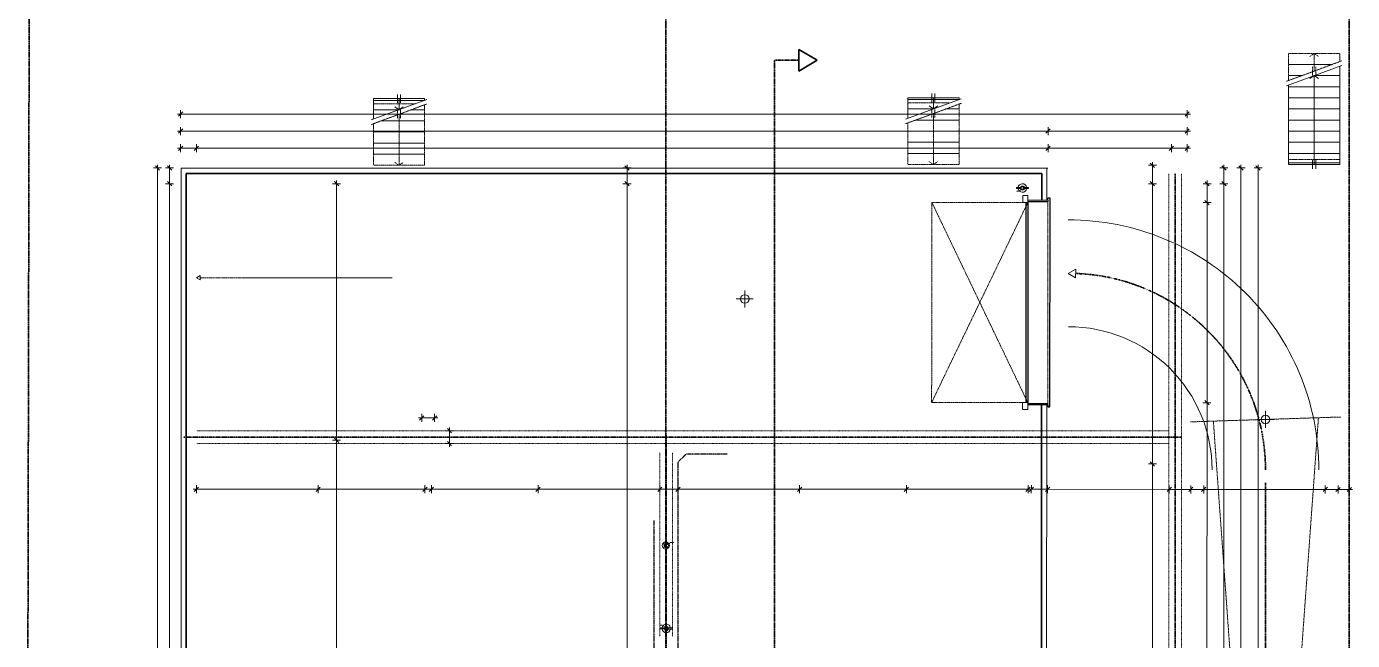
# Model space of a CAD drawing. Header units: metres. Extents: x 217015 to 311256, y -798315 to -742080.
# Drawn here: x 218374 to 249420, y -775934 to -761576 of the extents above; entities that cross this region are included whole.
import ezdxf

# ---------------------------------------------------------------- set-up
doc = ezdxf.new("R2010")
doc.units = ezdxf.units.M
for name, pattern in [('Axe', [0.5, 0.25, -0.25]), ('Dashed', [0.5, 0.25, -0.25]), ('Egouttage copie', [0.5, 0.25, -0.25]), ('pointillés', [0.5, 0.25, -0.25]), ('Points tirets', [0.5, 0.25, -0.25]), ('Points tirets petits', [0.5, 0.25, -0.25]), ('Tirets', [0.5, 0.25, -0.25]), ('Tirets petits', [0.35, 0.15, -0.2]), ('Traits', [0.5, 0.25, -0.25])]:
    doc.linetypes.add(name, pattern=pattern)
for name, color, linetype in [('-1._-1. Sous-sol_2_Equip _ incendie', 7, 'Continuous'), ('-1._-1. Sous-sol_2_Equip _ égouttage', 7, 'Continuous'), ('-1._-1. Sous-sol_2_Etiquettes', 7, 'Continuous'), ('-1._-1. Sous-sol_2_Lignes', 7, 'Continuous'), ('-1._-1. Sous-sol_2_STABILITE', 7, 'Continuous'), ('cotations', 7, 'Continuous'), ('escaliers', 7, 'Continuous'), ('mur porteur', 7, 'Continuous'), ('portes', 7, 'Continuous'), ('sous-sol', 7, 'Continuous')]:
    doc.layers.add(name, color=color, linetype=linetype)

msp = doc.modelspace()

# ---------------------------------------------------------------- linework, layer by layer
at = {"layer": '-1._-1. Sous-sol_2_Equip _ incendie', "color": 251, "linetype": 'Continuous', "lineweight": 18}
for p, q in [((241666, -765340), (241563, -765340)), ((241563, -765364), (241666, -765364)), ((241716, -765327), (241666, -765327)), ((241666, -765327), (241666, -765377)), ((241666, -765377), (241716, -765377)), ((241716, -765377), (241716, -765327)), ((241831, -765337), (241716, -765337)), ((241716, -765337), (241716, -765367)), ((241716, -765367), (241831, -765367)), ((241831, -765367), (241831, -765337)), ((233225, -775640), (233328, -775640)), ((233328, -775664), (233225, -775664)), ((233328, -775677), (233328, -775627)), ((233328, -775627), (233378, -775627)), ((233378, -775677), (233328, -775677)), ((233378, -775627), (233378, -775677)), ((233378, -775667), (233378, -775637)), ((233378, -775637), (233493, -775637)), ((233493, -775667), (233378, -775667)), ((233493, -775637), (233493, -775667))]:
    msp.add_line(p, q, dxfattribs=at)
for centre, radius, start, end in [((241691, -765352), 100, 8.6269, 173.1079), ((241563, -765352), 12, 90, 270), ((241691, -765352), 100, 186.8921, 351.3731), ((233225, -775652), 12, 90, 270), ((233353, -775652), 100, 8.6269, 173.1079), ((233353, -775652), 100, 186.8921, 351.3731)]:
    msp.add_arc(centre, radius, start, end, dxfattribs=at)
at = {"layer": '-1._-1. Sous-sol_2_Equip _ égouttage', "color": 7, "linetype": 'Tirets petits', "lineweight": 18}
for p, q in [((245117, -765012), (245117, -771330)), ((245417, -765012), (245417, -771330)), ((222353, -771030), (245117, -771030)), ((222353, -771330), (245117, -771330)), ((245117, -771330), (245117, -777452)), ((245417, -771330), (245417, -777452)), ((233203, -771542), (233203, -775842)), ((233503, -775842), (233503, -771542))]:
    msp.add_line(p, q, dxfattribs=at)
at = {"layer": '-1._-1. Sous-sol_2_Equip _ égouttage', "color": 7, "linetype": 'Continuous', "lineweight": 18}
for p, q in [((242766, -767349), (242941, -767252)), ((242766, -767349), (242938, -767452)), ((242941, -767252), (242938, -767452))]:
    msp.add_line(p, q, dxfattribs=at)
at = {"layer": '-1._-1. Sous-sol_2_Equip _ égouttage', "color": 8, "linetype": 'Tirets', "lineweight": 18}
for p, q in [((245628, -770822), (249142, -770708)), ((246163, -770805), (247391, -787781)), ((247391, -787781), (248623, -770725))]:
    msp.add_line(p, q, dxfattribs=at)
at = {"layer": '-1._-1. Sous-sol_2_Equip _ égouttage', "color": 251, "linetype": 'Egouttage copie', "lineweight": 30}
for p, q in [((233816, -771576), (233627, -771765)), ((233627, -771765), (233627, -777396)), ((234776, -771576), (233816, -771576)), ((233065, -773132), (233065, -785959))]:
    msp.add_line(p, q, dxfattribs=at)
at = {"layer": '-1._-1. Sous-sol_2_Equip _ égouttage', "color": 7, "linetype": 'Tirets', "lineweight": 35}
msp.add_line((247384, -772247), (247391, -787781), dxfattribs=at)
at = {"layer": '-1._-1. Sous-sol_2_Equip _ égouttage', "color": 250, "linetype": 'Continuous', "lineweight": 18}
for radius in [5850, 3350]:
    msp.add_arc((242784, -771949), radius, 0.0248, 90.2238, dxfattribs=at)
at = {"layer": '-1._-1. Sous-sol_2_Equip _ égouttage', "color": 7, "linetype": 'pointillés', "lineweight": 35}
msp.add_arc((242784, -771949), 4600, 0.0248, 88.0663, dxfattribs=at)
at = {"layer": '-1._-1. Sous-sol_2_Etiquettes', "color": 253, "linetype": 'Dashed', "lineweight": 13}
for p, q in [((241616, -765430), (241552, -765430)), ((241658, -765388), (241616, -765430)), ((233394, -773682), (233455, -773640)), ((233455, -773640), (233540, -773640)), ((233278, -775575), (233214, -775575)), ((233320, -775617), (233278, -775575))]:
    msp.add_line(p, q, dxfattribs=at)
at = {"layer": '-1._-1. Sous-sol_2_Etiquettes', "color": 7, "linetype": 'Continuous', "lineweight": 18}
for p, q in [((222353, -767450), (222440, -767400)), ((222353, -767450), (222440, -767500)), ((222440, -767400), (222440, -767500)), ((223450, -767450), (226935, -767450))]:
    msp.add_line(p, q, dxfattribs=at)
at = {"layer": '-1._-1. Sous-sol_2_Etiquettes', "color": 7, "linetype": 'Dashed', "lineweight": 18}
for p, q in [((222440, -767450), (222842, -767450)), ((222842, -767450), (223450, -767450))]:
    msp.add_line(p, q, dxfattribs=at)
at = {"layer": '-1._-1. Sous-sol_2_Etiquettes', "color": 7, "linetype": 'Continuous', "lineweight": 18}
for centre in [(241693, -765352), (233353, -773711), (233355, -775652)]:
    msp.add_circle(centre, 50, dxfattribs=at)
at = {"layer": '-1._-1. Sous-sol_2_Lignes', "color": 7, "linetype": 'Continuous', "lineweight": 35}
for p, q in [((236455, -762616), (236455, -762116)), ((236888, -762366), (236455, -762116)), ((236888, -762366), (236455, -762616))]:
    msp.add_line(p, q, dxfattribs=at)
at = {"layer": '-1._-1. Sous-sol_2_Lignes', "color": 7, "linetype": 'Axe', "lineweight": 35}
for p, q in [((235888, -789866), (235888, -762366)), ((235888, -762366), (236455, -762366))]:
    msp.add_line(p, q, dxfattribs=at)
at = {"layer": '-1._-1. Sous-sol_2_Lignes', "color": 7, "linetype": 'Continuous', "lineweight": 18}
for p, q in [((233401, -773655), (233281, -773775)), ((233281, -773655), (233401, -773775))]:
    msp.add_line(p, q, dxfattribs=at)
msp.add_circle((233341, -773715), 84.6, dxfattribs=at)
at = {"layer": '-1._-1. Sous-sol_2_STABILITE', "color": 7, "linetype": 'Points tirets', "lineweight": 35}
for p, q in [((245267, -777692), (245267, -765012)), ((222053, -771180), (245417, -771180)), ((233353, -777538), (233353, -771132))]:
    msp.add_line(p, q, dxfattribs=at)
at = {"layer": 'cotations', "color": 251, "linetype": 'Continuous', "lineweight": 18}
for p, q in [((221908, -763622), (221983, -763622)), ((222033, -763572), (221933, -763672)), ((221983, -763716), (221983, -763529)), ((221983, -763622), (245550, -763622)), ((245500, -763672), (245600, -763572)), ((245550, -763716), (245550, -763529)), ((245550, -763622), (245625, -763622)), ((221908, -764022), (221983, -764022)), ((222033, -763972), (221933, -764072)), ((221983, -764116), (221983, -763929)), ((221983, -764022), (242292, -764022)), ((242342, -763972), (242242, -764072)), ((242292, -764116), (242292, -763929)), ((242292, -764022), (245550, -764022)), ((245500, -764072), (245600, -763972)), ((245550, -764116), (245550, -763929)), ((245550, -764022), (245625, -764022)), ((221983, -764516), (221983, -764329)), ((222353, -764516), (222353, -764329)), ((242292, -764516), (242292, -764329)), ((245180, -764516), (245180, -764329)), ((245550, -764516), (245550, -764329)), ((221908, -764422), (221983, -764422)), ((222033, -764372), (221933, -764472)), ((221983, -764422), (222353, -764422)), ((222403, -764372), (222303, -764472)), ((222353, -764422), (242292, -764422)), ((242342, -764372), (242242, -764472)), ((242292, -764422), (245180, -764422)), ((245230, -764372), (245130, -764472)), ((245180, -764422), (245550, -764422)), ((245500, -764472), (245600, -764372)), ((245550, -764422), (245625, -764422)), ((221534, -764882), (221347, -764882)), ((221491, -764932), (221391, -764832)), ((221441, -764882), (221441, -764807)), ((221441, -785740), (221441, -764882)), ((221817, -764882), (221630, -764882)), ((221773, -764932), (221673, -764832)), ((221723, -764882), (221723, -764807)), ((221723, -765252), (221723, -764882)), ((232528, -764882), (232340, -764882)), ((232484, -764932), (232384, -764832)), ((232434, -764882), (232434, -764807)), ((232434, -765252), (232434, -764882)), ((244831, -764822), (244643, -764822)), ((244787, -764872), (244687, -764772)), ((244737, -764822), (244737, -764747)), ((244737, -765252), (244737, -764822)), ((246504, -764882), (246316, -764882)), ((246460, -764932), (246360, -764832)), ((246410, -764882), (246410, -764807)), ((246410, -765252), (246410, -764882)), ((246904, -764882), (246716, -764882)), ((246860, -764932), (246760, -764832)), ((246810, -764882), (246810, -764807)), ((246810, -777307), (246810, -764882)), ((247304, -764882), (247116, -764882)), ((247260, -764932), (247160, -764832)), ((247210, -764882), (247210, -764807)), ((247210, -787632), (247210, -764882)), ((221817, -765252), (221630, -765252)), ((221673, -765202), (221773, -765302)), ((221723, -777452), (221723, -765252)), ((225727, -765252), (225540, -765252)), ((225684, -765302), (225584, -765202)), ((225634, -765252), (225634, -765177)), ((225634, -771252), (225634, -765252)), ((232528, -765252), (232340, -765252)), ((232384, -765202), (232484, -765302)), ((232434, -777452), (232434, -765252)), ((244831, -765252), (244643, -765252)), ((244687, -765202), (244787, -765302)), ((244737, -771807), (244737, -765252)), ((245924, -765255), (246111, -765255)), ((246067, -765305), (245968, -765205)), ((246018, -765255), (246017, -765693)), ((246018, -765180), (246018, -765255)), ((246504, -765252), (246316, -765252)), ((246360, -765202), (246460, -765302)), ((246410, -777307), (246410, -765252)), ((245923, -765693), (246111, -765693)), ((246067, -765743), (245967, -765643)), ((246017, -765693), (246014, -770373)), ((245920, -770373), (246107, -770373)), ((246064, -770423), (245964, -770323)), ((246014, -770373), (246000, -787636)), ((227553, -770730), (227628, -770730)), ((227678, -770680), (227578, -770780)), ((227628, -770824), (227628, -770636)), ((227628, -770730), (227928, -770730)), ((227878, -770780), (227978, -770680)), ((227928, -770824), (227928, -770636)), ((227928, -770730), (228003, -770730)), ((228372, -771030), (228185, -771030)), ((228328, -771080), (228228, -770980)), ((228278, -771030), (228278, -770955)), ((228278, -771330), (228278, -771030)), ((225727, -771252), (225540, -771252)), ((225584, -771202), (225684, -771302)), ((225634, -776252), (225634, -771252)), ((228372, -771330), (228185, -771330)), ((228228, -771280), (228328, -771380)), ((228278, -771405), (228278, -771330)), ((244687, -771757), (244787, -771857)), ((244831, -771807), (244643, -771807)), ((244737, -777307), (244737, -771807)), ((222278, -772398), (222353, -772398)), ((222403, -772348), (222303, -772448)), ((222353, -772492), (222353, -772304)), ((222353, -772398), (225203, -772398)), ((225253, -772348), (225153, -772448)), ((225203, -772492), (225203, -772304)), ((225203, -772398), (227703, -772398)), ((227753, -772348), (227653, -772448)), ((227703, -772492), (227703, -772304)), ((227703, -772398), (227853, -772398)), ((227903, -772348), (227803, -772448)), ((227853, -772492), (227853, -772304)), ((227853, -772398), (230353, -772398)), ((230403, -772348), (230303, -772448)), ((230353, -772492), (230353, -772304)), ((230353, -772398), (233203, -772398)), ((233253, -772348), (233153, -772448)), ((233203, -772492), (233203, -772304)), ((233203, -772398), (233626, -772398)), ((233676, -772348), (233576, -772448)), ((233626, -772492), (233626, -772304)), ((233626, -772398), (236476, -772398)), ((236526, -772348), (236426, -772448)), ((236476, -772492), (236476, -772304)), ((236476, -772398), (238976, -772398)), ((239026, -772348), (238926, -772448)), ((238976, -772492), (238976, -772304)), ((238976, -772398), (241826, -772398)), ((241776, -772448), (241876, -772348)), ((241826, -772492), (241826, -772304)), ((241901, -772398), (241826, -772398)), ((241826, -772398), (241901, -772398)), ((241951, -772348), (241850, -772448)), ((241901, -772304), (241900, -772492)), ((242282, -772398), (241901, -772398)), ((242232, -772448), (242332, -772348)), ((242282, -772305), (242282, -772492)), ((245132, -772401), (242282, -772398)), ((245082, -772450), (245182, -772351)), ((245132, -772307), (245132, -772494)), ((245635, -772401), (245132, -772401)), ((245585, -772451), (245685, -772351)), ((245635, -772307), (245635, -772495)), ((245938, -772401), (245635, -772401)), ((245888, -772451), (245988, -772351)), ((245938, -772307), (245938, -772495)), ((248783, -772403), (245938, -772401)), ((248733, -772453), (248833, -772353)), ((248783, -772310), (248783, -772497)), ((249082, -772404), (248783, -772403)), ((249032, -772454), (249132, -772354)), ((249082, -772310), (249082, -772497)), ((249345, -772404), (249082, -772404)), ((249295, -772454), (249395, -772354)), ((249345, -772310), (249345, -772498)), ((249420, -772404), (249345, -772404))]:
    msp.add_line(p, q, dxfattribs=at)
at = {"layer": 'cotations', "color": 7, "linetype": 'Continuous', "lineweight": 18}
for p, q in [((235191, -768148), (235191, -767748)), ((234991, -767948), (235391, -767948)), ((247185, -770765), (247585, -770765)), ((247385, -770965), (247385, -770565))]:
    msp.add_line(p, q, dxfattribs=at)
for centre in [(235191, -767948), (247385, -770765)]:
    msp.add_circle(centre, 100, dxfattribs=at)
at = {"layer": 'escaliers', "color": 250, "linetype": 'Points tirets petits', "lineweight": 18}
for p, q in [((247873, -762857), (249173, -762378)), ((249123, -762204), (247923, -762204)), ((247923, -762204), (247923, -762464)), ((248939, -762464), (247923, -762464)), ((247923, -762464), (247923, -762724)), ((247923, -762464), (248939, -762464)), ((248523, -762204), (248423, -762274)), ((248523, -762464), (248523, -762204)), ((248623, -762274), (248523, -762204)), ((248523, -762618), (248523, -762464)), ((249123, -762396), (249123, -762204)), ((248234, -762724), (247923, -762724)), ((247923, -762724), (247923, -762839)), ((247923, -762724), (248234, -762724)), ((248485, -762718), (248485, -762518)), ((248560, -762718), (248560, -762518)), ((227746, -763388), (226446, -763868)), ((227696, -763522), (227696, -763407)), ((240258, -763371), (238958, -763850)), ((240208, -763504), (240208, -763389)), ((227058, -763528), (227058, -763728)), ((227096, -763628), (227096, -764562)), ((227133, -763528), (227133, -763728)), ((227385, -763522), (227696, -763522)), ((227696, -763522), (227385, -763522)), ((227696, -763782), (227696, -763522)), ((239570, -763511), (239570, -763711)), ((239608, -763611), (239608, -764544)), ((239645, -763511), (239645, -763711)), ((239897, -763504), (240208, -763504)), ((240208, -763504), (239897, -763504)), ((240208, -763764), (240208, -763504)), ((226496, -763849), (226496, -764042)), ((226680, -763782), (227696, -763782)), ((227696, -763782), (226680, -763782)), ((227696, -764042), (227696, -763782)), ((239008, -763832), (239008, -764024)), ((239008, -764024), (240208, -764024)), ((240208, -764024), (239008, -764024)), ((239008, -764024), (239008, -764284)), ((239192, -763764), (240208, -763764)), ((240208, -763764), (239192, -763764)), ((240208, -764024), (240208, -763764)), ((240208, -764284), (240208, -764024)), ((226496, -764042), (227696, -764042)), ((227696, -764042), (226496, -764042)), ((226496, -764042), (226496, -764302)), ((226496, -764302), (227696, -764302)), ((227696, -764302), (226496, -764302)), ((226496, -764302), (226496, -764562)), ((227696, -764302), (227696, -764042)), ((227696, -764562), (227696, -764302)), ((239008, -764284), (240208, -764284)), ((240208, -764284), (239008, -764284)), ((239008, -764284), (239008, -764544)), ((240208, -764544), (240208, -764284)), ((226496, -764562), (227696, -764562)), ((227696, -764562), (226496, -764562)), ((226496, -764562), (226496, -764822)), ((227096, -764562), (227096, -764822)), ((227696, -764822), (227696, -764562)), ((239008, -764544), (240208, -764544)), ((240208, -764544), (239008, -764544)), ((239008, -764544), (239008, -764804)), ((239608, -764544), (239608, -764804)), ((240208, -764804), (240208, -764544)), ((226496, -764822), (227696, -764822)), ((226996, -764752), (227096, -764822)), ((227096, -764822), (227196, -764752)), ((239008, -764804), (240208, -764804)), ((239508, -764734), (239608, -764804)), ((239608, -764804), (239708, -764734))]:
    msp.add_line(p, q, dxfattribs=at)
at = {"layer": 'escaliers', "color": 250, "linetype": 'Continuous', "lineweight": 18}
for p, q in [((247873, -762964), (249173, -762484)), ((248523, -762724), (248423, -762794)), ((249123, -762724), (248523, -762724)), ((248523, -762724), (249123, -762724)), ((248523, -764544), (248523, -762724)), ((248623, -762794), (248523, -762724)), ((249123, -762724), (249123, -762503)), ((249123, -762984), (249123, -762724)), ((247923, -762945), (247923, -762984)), ((249123, -762984), (247923, -762984)), ((247923, -762984), (247923, -763244)), ((247923, -762984), (249123, -762984)), ((249123, -763244), (249123, -762984)), ((227746, -763282), (226446, -763761)), ((227696, -763262), (226496, -763262)), ((226496, -763262), (226496, -763522)), ((227058, -763162), (227058, -763362)), ((227096, -763262), (227096, -763522)), ((227133, -763162), (227133, -763362)), ((227696, -763300), (227696, -763262)), ((240258, -763264), (238958, -763744)), ((240208, -763244), (239008, -763244)), ((239008, -763244), (239008, -763504)), ((239570, -763144), (239570, -763344)), ((239608, -763244), (239608, -763504)), ((239645, -763144), (239645, -763344)), ((240208, -763283), (240208, -763244)), ((249123, -763244), (247923, -763244)), ((247923, -763244), (247923, -763504)), ((247923, -763244), (249123, -763244)), ((249123, -763504), (249123, -763244)), ((226496, -763522), (227096, -763522)), ((227096, -763522), (226496, -763522)), ((226496, -763522), (226496, -763743)), ((226996, -763452), (227096, -763522)), ((227096, -763522), (227196, -763452)), ((239008, -763504), (239608, -763504)), ((239608, -763504), (239008, -763504)), ((239008, -763504), (239008, -763725)), ((239508, -763434), (239608, -763504)), ((239608, -763504), (239708, -763434)), ((249123, -763504), (247923, -763504)), ((247923, -763504), (247923, -763764)), ((247923, -763504), (249123, -763504)), ((249123, -763764), (249123, -763504)), ((249123, -763764), (247923, -763764)), ((247923, -763764), (247923, -764024)), ((247923, -763764), (249123, -763764)), ((249123, -764024), (247923, -764024)), ((247923, -764024), (247923, -764284)), ((247923, -764024), (249123, -764024)), ((249123, -764024), (249123, -763764)), ((249123, -764284), (249123, -764024)), ((249123, -764284), (247923, -764284)), ((247923, -764284), (247923, -764544)), ((247923, -764284), (249123, -764284)), ((249123, -764544), (249123, -764284)), ((249123, -764544), (247923, -764544)), ((247923, -764544), (247923, -764804)), ((247923, -764544), (249123, -764544)), ((248523, -764804), (248523, -764544)), ((249123, -764804), (249123, -764544)), ((247923, -764804), (249123, -764804)), ((248485, -764904), (248485, -764704)), ((248560, -764904), (248560, -764704))]:
    msp.add_line(p, q, dxfattribs=at)
at = {"layer": 'escaliers', "color": 255, "linetype": 'Points tirets petits', "lineweight": 18}
for p, q in [((247923, -762204), (247923, -762839)), ((249123, -762204), (247923, -762204)), ((247923, -762464), (248939, -762464)), ((249123, -762396), (249123, -762204)), ((247923, -762724), (248234, -762724)), ((226496, -763381), (227478, -763381)), ((227696, -764822), (227696, -763407)), ((239008, -763363), (239990, -763363)), ((240208, -764804), (240208, -763389)), ((227696, -763522), (227385, -763522)), ((240208, -763504), (239897, -763504)), ((226496, -763849), (226496, -764822)), ((227696, -763782), (226680, -763782)), ((239008, -763832), (239008, -764804)), ((240208, -764024), (239008, -764024)), ((240208, -763764), (239192, -763764)), ((227696, -764042), (226496, -764042)), ((227696, -764302), (226496, -764302)), ((240208, -764284), (239008, -764284)), ((227696, -764562), (226496, -764562)), ((240208, -764544), (239008, -764544)), ((226496, -764822), (227696, -764822)), ((239008, -764804), (240208, -764804)), ((249123, -764685), (247923, -764685))]:
    msp.add_line(p, q, dxfattribs=at)
at = {"layer": 'escaliers', "color": 255, "linetype": 'Continuous', "lineweight": 18}
for p, q in [((248523, -762724), (249123, -762724)), ((249123, -764764), (249123, -762503)), ((247923, -762945), (247923, -764764)), ((247923, -762984), (249123, -762984)), ((227692, -763302), (226496, -763302)), ((226496, -763302), (226496, -763743)), ((240204, -763284), (239008, -763284)), ((239008, -763284), (239008, -763725)), ((247923, -763244), (249123, -763244)), ((227096, -763522), (226496, -763522)), ((239608, -763504), (239008, -763504)), ((247923, -763504), (249123, -763504)), ((247923, -763764), (249123, -763764)), ((247923, -764024), (249123, -764024)), ((247923, -764284), (249123, -764284)), ((247923, -764544), (249123, -764544)), ((247923, -764764), (249123, -764764))]:
    msp.add_line(p, q, dxfattribs=at)
at = {"layer": 'mur porteur', "color": 8, "linetype": 'Continuous', "lineweight": 18}
for p, q in [((222113, -764892), (221993, -764892)), ((221993, -764892), (221993, -765012)), ((222113, -764892), (221993, -764892)), ((242146, -764892), (222113, -764892)), ((242266, -764892), (242146, -764892)), ((242266, -764892), (242146, -764892)), ((242266, -764906), (242266, -764892)), ((242281, -764892), (242266, -764892)), ((242281, -764892), (242266, -764892)), ((242266, -765012), (242266, -764906)), ((242281, -764892), (242291, -764892)), ((242281, -764892), (242291, -764892)), ((221993, -765012), (221993, -785610)), ((242266, -765640), (242266, -765012)), ((241821, -765640), (241821, -765665)), ((242266, -765640), (241821, -765640)), ((241817, -770420), (241817, -770395)), ((242262, -770420), (241817, -770420)), ((242257, -777332), (242262, -770420))]:
    msp.add_line(p, q, dxfattribs=at)
at = {"layer": 'mur porteur', "color": 7, "linetype": 'Continuous', "lineweight": 35}
for p, q in [((222353, -765012), (222113, -765012)), ((222113, -765012), (222113, -765252)), ((222353, -765012), (222113, -765012)), ((222113, -765252), (222113, -785370)), ((241906, -765012), (222353, -765012)), ((242146, -765012), (241906, -765012)), ((242146, -765012), (241906, -765012)), ((242146, -765022), (242146, -765012)), ((242146, -765252), (242146, -765022)), ((242146, -765640), (242146, -765252)), ((242137, -777452), (242142, -770420))]:
    msp.add_line(p, q, dxfattribs=at)
at = {"layer": 'mur porteur', "color": 250, "linetype": 'Continuous', "lineweight": 25}
for p, q in [((242291, -765640), (242291, -765590)), ((241821, -765665), (242291, -765665)), ((242291, -765640), (242291, -765665)), ((241817, -770395), (242287, -770395)), ((242287, -770420), (242287, -770395)), ((242287, -770420), (242287, -770470))]:
    msp.add_line(p, q, dxfattribs=at)
at = {"layer": 'portes', "color": 250, "linetype": 'Continuous', "lineweight": 18}
for p, q in [((241821, -765530), (241701, -765529)), ((241701, -765529), (241701, -765689)), ((241821, -765690), (241821, -765530)), ((241701, -765689), (241821, -765690)), ((241817, -770370), (241697, -770369)), ((241697, -770369), (241697, -770529)), ((241697, -770529), (241817, -770530)), ((241817, -770530), (241817, -770370))]:
    msp.add_line(p, q, dxfattribs=at)
at = {"layer": 'portes', "color": 250, "linetype": 'Continuous', "lineweight": 25}
for p, q in [((242341, -765590), (242291, -765590)), ((242291, -765640), (242291, -765590)), ((242337, -770470), (242341, -765590)), ((241777, -770370), (241781, -765690)), ((241781, -765690), (241821, -765690)), ((241821, -765690), (241817, -770370)), ((241821, -765665), (242291, -765665)), ((242291, -765640), (242291, -765665)), ((241817, -770370), (241777, -770370)), ((241817, -770395), (242287, -770395)), ((242287, -770420), (242287, -770395)), ((242287, -770420), (242287, -770470)), ((242287, -770470), (242337, -770470))]:
    msp.add_line(p, q, dxfattribs=at)
at = {"layer": 'portes', "color": 253, "linetype": 'Traits', "lineweight": 13}
for p, q in [((239567, -770368), (239571, -765688)), ((239567, -770368), (241821, -765690)), ((239571, -765688), (241821, -765690)), ((241817, -770370), (239571, -765688)), ((241817, -770370), (239567, -770368))]:
    msp.add_line(p, q, dxfattribs=at)
at = {"layer": 'portes', "color": 8, "linetype": 'Traits', "lineweight": 18}
msp.add_line((242287, -770395), (242291, -765665), dxfattribs=at)
at = {"layer": 'sous-sol', "color": 7, "linetype": 'Tirets', "lineweight": 35}
for p, q in [((249346, -793824), (249346, -742080)), ((233346, -793608), (233346, -742548)), ((218455, -751850), (218374, -793072))]:
    msp.add_line(p, q, dxfattribs=at)

doc.saveas('drawing.dxf')
